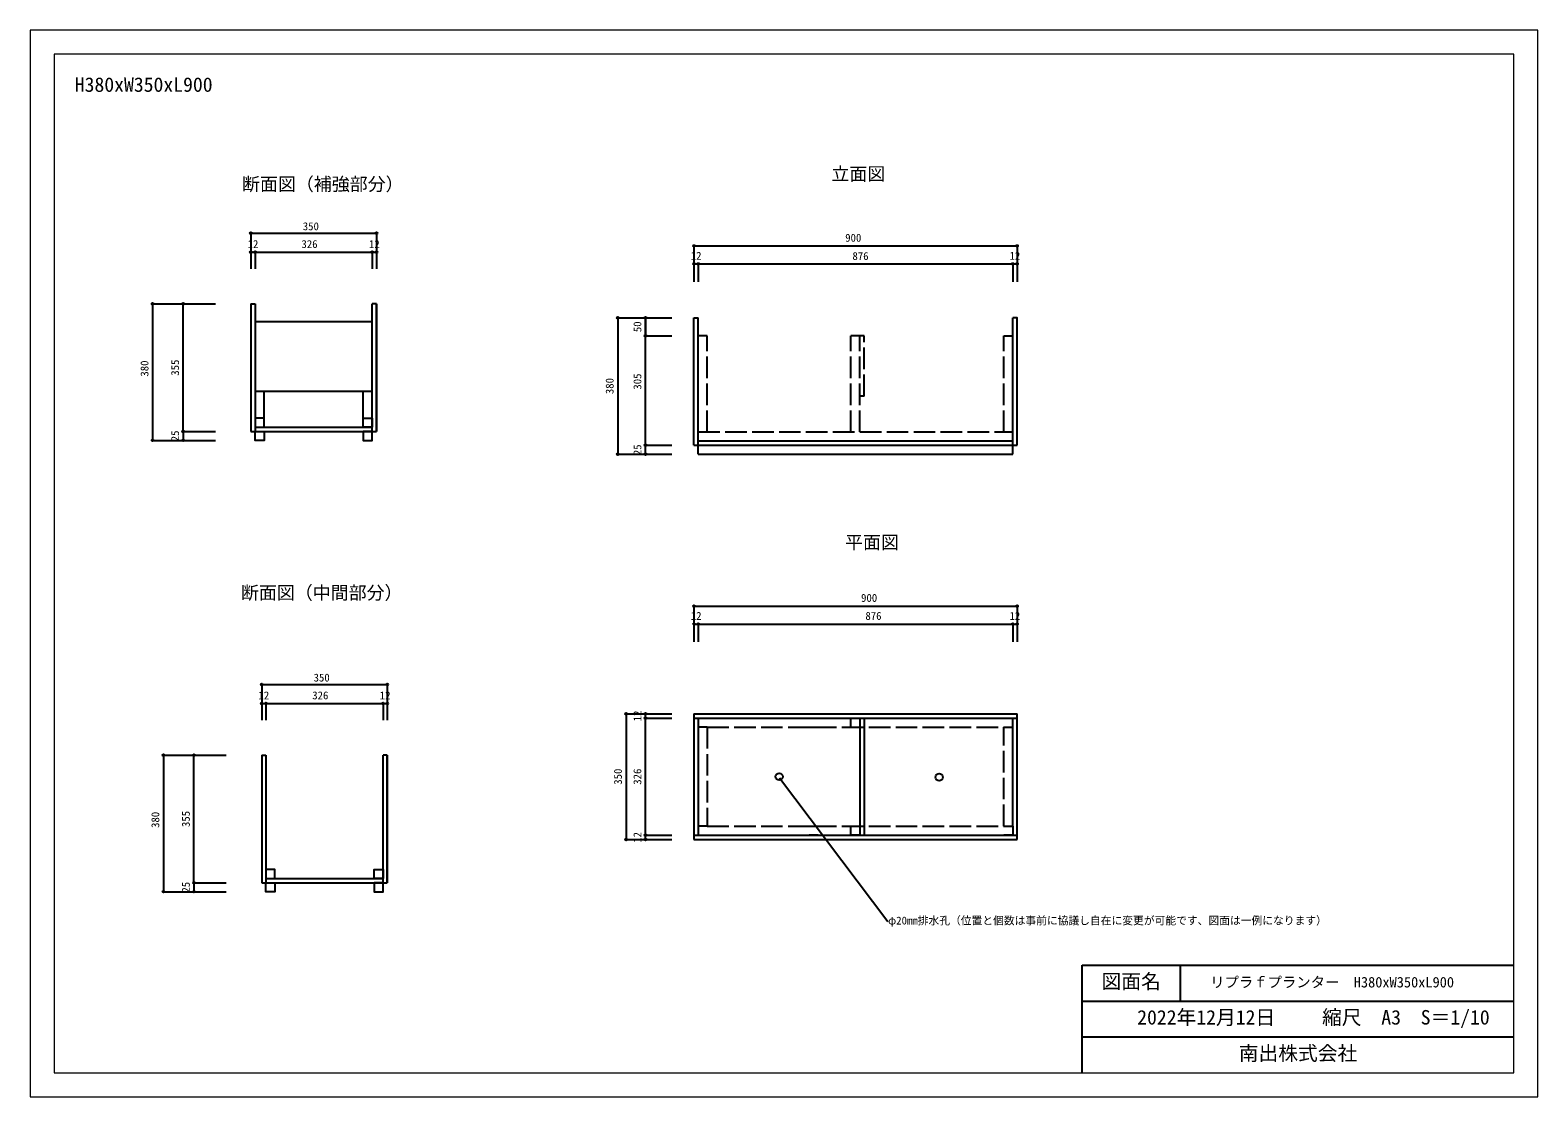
# Model space of a CAD drawing. Units: millimetres at full size, sheet at 1:10, with parts at other scales. Extents: x -2100 to 2100, y -1485 to 1485.
import ezdxf
from ezdxf.enums import TextEntityAlignment as Align

# ---------------------------------------------------------------- set-up
doc = ezdxf.new("R2010")
doc.units = ezdxf.units.MM
doc.header["$LTSCALE"] = 10
doc.header["$PDMODE"] = 32
doc.header["$PDSIZE"] = 5
doc.linetypes.add('DASHED', pattern=[7.5, 6, -1.5])
doc.layers.add('0-0', color=7, linetype='Continuous', lineweight=18)
doc.layers.add('0-1', color=7, linetype='Continuous')
doc.layers.add('1-0', color=4, linetype='Continuous')
doc.styles.add('ＭＳ ゴシック', font='')
doc.styles.get('ＭＳ ゴシック').set_extended_font_data('MS Gothic')

msp = doc.modelspace()

# ---------------------------------------------------------------- linework, layer by layer
at = {"layer": '0-0'}
for p, q in [((2033.33, -1418.33), (2033.33, 1418.33)), ((-2033.33, -1418.33), (2033.33, -1418.33))]:
    msp.add_line(p, q, dxfattribs=at)
msp.add_lwpolyline([(2100, 1485), (-2100, 1485), (-2100, -1485), (2100, -1485)], close=True, dxfattribs=at)
msp.add_lwpolyline([(2033.33, 1418.33), (-2033.33, 1418.33), (-2033.33, -1418.33)], dxfattribs=at)
at = {"layer": '0-1'}
for p, q in [((830.44, -1118.33), (2033.33, -1118.33)), ((830.44, -1418.33), (830.44, -1118.33)), ((1103.97, -1118.33), (1103.97, -1218.33)), ((830.44, -1218.33), (2033.33, -1218.33)), ((830.44, -1318.33), (2033.33, -1318.33))]:
    msp.add_line(p, q, dxfattribs=at)
at = {"layer": '1-0'}
for p, q in [((-1485.17, 919.94), (-1485.17, 866.78)), ((-1485.17, 919.94), (-1135.17, 919.94)), ((-1135.17, 919.94), (-1135.17, 866.78)), ((-250.76, 884.15), (-250.76, 834.15)), ((-250.76, 884.15), (649.24, 884.15)), ((649.24, 884.15), (649.24, 834.15)), ((-1485.17, 866.78), (-1473.17, 866.78)), ((-1485.17, 866.78), (-1485.17, 820.47)), ((-1473.17, 866.78), (-1473.17, 820.47)), ((-1473.17, 866.78), (-1147.17, 866.78)), ((-1147.17, 866.78), (-1147.17, 820.47)), ((-1147.17, 866.78), (-1135.17, 866.78)), ((-1135.17, 866.78), (-1135.17, 820.47)), ((-250.76, 834.15), (-250.76, 784.15)), ((-250.76, 834.15), (-238.76, 834.15)), ((-238.76, 834.15), (199.24, 834.15)), ((-238.76, 834.15), (-238.76, 784.15)), ((199.24, 834.15), (649.24, 834.15)), ((549.24, 834.15), (649.24, 834.15)), ((637.24, 834.15), (649.24, 834.15)), ((637.24, 834.15), (637.24, 784.15)), ((649.24, 834.15), (649.24, 784.15)), ((-1758.89, 722.88), (-1673.77, 722.88)), ((-1758.89, 722.88), (-1758.89, 342.88)), ((-1673.77, 367.88), (-1673.77, 722.88)), ((-1673.77, 722.88), (-1584.03, 722.88)), ((-463.18, 684.15), (-463.18, 304.15)), ((-463.18, 684.15), (-385.8, 684.15)), ((-385.8, 329.15), (-385.8, 684.15)), ((-385.8, 684.15), (-312.47, 684.15)), ((-385.8, 684.15), (-385.8, 634.15)), ((-385.8, 684.15), (-312.47, 684.15)), ((-385.8, 634.15), (-312.47, 634.15)), ((-1758.89, 342.88), (-1673.77, 342.88)), ((-1673.77, 367.88), (-1673.77, 342.88)), ((-1673.77, 367.88), (-1584.03, 367.88)), ((-1673.77, 342.88), (-1584.03, 342.88)), ((-463.18, 304.15), (-385.8, 304.15)), ((-385.8, 304.15), (-385.8, 329.15)), ((-385.8, 329.15), (-312.47, 329.15)), ((-385.8, 304.15), (-312.47, 304.15)), ((-385.8, 304.15), (-312.47, 304.15)), ((-250.76, -118.5), (-250.76, -168.5)), ((-250.76, -118.5), (649.24, -118.5)), ((649.24, -118.5), (649.24, -168.5)), ((-250.76, -168.5), (-250.76, -218.5)), ((-250.76, -168.5), (-238.76, -168.5)), ((-238.76, -168.5), (-238.76, -218.5)), ((-238.76, -168.5), (-238.76, -218.5)), ((-238.76, -168.5), (649.24, -168.5)), ((637.24, -168.5), (649.24, -168.5)), ((637.24, -168.5), (637.24, -218.5)), ((637.24, -168.5), (637.24, -218.5)), ((649.24, -168.5), (649.24, -218.5)), ((-1455.06, -336.73), (-1455.06, -389.89)), ((-1455.06, -336.73), (-1105.06, -336.73)), ((-1105.06, -336.73), (-1105.06, -389.89)), ((-1455.06, -389.89), (-1443.06, -389.89)), ((-1455.06, -389.89), (-1455.06, -436.21)), ((-1443.06, -389.89), (-1443.06, -436.21)), ((-1443.06, -389.89), (-1117.06, -389.89)), ((-1117.06, -389.89), (-1117.06, -436.21)), ((-1117.06, -389.89), (-1105.06, -389.89)), ((-1105.06, -389.89), (-1105.06, -436.21)), ((-439.97, -418.5), (-439.97, -768.5)), ((-439.97, -418.5), (-385.8, -418.5)), ((-385.8, -430.5), (-385.8, -418.5)), ((-385.8, -418.5), (-312.47, -418.5)), ((-385.8, -756.5), (-385.8, -430.5)), ((-385.8, -430.5), (-312.47, -430.5)), ((-1728.78, -533.8), (-1643.65, -533.8)), ((-1728.78, -533.8), (-1728.78, -913.8)), ((-1643.65, -888.8), (-1643.65, -533.8)), ((-1643.65, -533.8), (-1553.92, -533.8)), ((-439.97, -768.5), (-385.8, -768.5)), ((-385.8, -768.5), (-385.8, -756.5)), ((-385.8, -756.5), (-312.47, -756.5)), ((-385.8, -756.5), (-312.47, -756.5)), ((-385.8, -768.5), (-312.47, -768.5)), ((-385.8, -768.5), (-312.47, -768.5)), ((-1728.78, -913.8), (-1643.65, -913.8)), ((-1643.65, -888.8), (-1643.65, -913.8)), ((-1643.65, -888.8), (-1553.92, -888.8)), ((-1643.65, -913.8), (-1553.92, -913.8))]:
    msp.add_line(p, q, dxfattribs=at)
at = {"layer": '1-0', "color": 7}
for p, q in [((-1485.17, 722.88), (-1485.17, 367.88)), ((-1485.17, 722.88), (-1473.17, 722.88)), ((-1473.17, 722.88), (-1473.17, 367.88)), ((-1147.17, 367.88), (-1147.17, 722.88)), ((-1135.17, 722.88), (-1147.17, 722.88)), ((-1135.17, 367.88), (-1135.17, 722.88)), ((-1147.17, 672.88), (-1473.17, 672.88)), ((-250.76, 329.15), (-250.76, 684.15)), ((-250.76, 684.15), (-238.76, 684.15)), ((-238.76, 304.15), (-238.76, 684.15)), ((637.24, 304.15), (637.24, 684.15)), ((-1473.17, 479.88), (-1147.17, 479.88)), ((-1448.17, 404.88), (-1448.17, 479.88)), ((-1172.17, 404.88), (-1172.17, 479.88)), ((-1473.17, 379.88), (-1147.17, 379.88)), ((-1485.17, 367.88), (-1135.17, 367.88)), ((-1247.67, 367.88), (-1222.67, 367.88)), ((-238.76, 341.15), (637.24, 341.15)), ((-250.76, 329.15), (649.24, 329.15)), ((-238.76, 304.15), (637.24, 304.15)), ((-250.76, -418.5), (-250.76, -430.5)), ((-250.76, -418.5), (-250.76, -768.5)), ((-250.76, -418.5), (649.24, -418.5)), ((-250.76, -418.5), (649.24, -418.5)), ((649.24, -768.5), (649.24, -418.5)), ((-250.76, -430.5), (649.24, -430.5)), ((-238.76, -430.5), (-238.76, -731.5)), ((211.53, -455.5), (211.53, -731.5)), ((223.53, -455.5), (223.53, -731.5)), ((637.24, -731.5), (637.24, -430.5)), ((-1455.06, -533.8), (-1455.06, -888.8)), ((-1455.06, -533.8), (-1443.06, -533.8)), ((-1117.06, -888.8), (-1117.06, -533.8)), ((-1105.06, -533.8), (-1117.06, -533.8)), ((-1105.06, -888.8), (-1105.06, -533.8)), ((-12.44, -596.56), (289.23, -996.94)), ((-250.76, -756.5), (649.24, -756.5)), ((-250.76, -768.5), (649.24, -768.5)), ((94.74, -756.5), (69.74, -756.5)), ((-1443.06, -876.8), (-1117.06, -876.8)), ((-1455.06, -888.8), (-1105.06, -888.8)), ((-1217.56, -888.8), (-1192.56, -888.8))]:
    msp.add_line(p, q, dxfattribs=at)
at = {"layer": '1-0', "color": 3}
for p, q in [((-1135.17, 722.88), (-1135.17, 367.88)), ((-1105.06, -533.8), (-1105.06, -888.8))]:
    msp.add_line(p, q, dxfattribs=at)
at = {"layer": '1-0', "color": 7, "linetype": 'DASHED'}
for p, q in [((-213.76, 634.15), (-238.76, 634.15)), ((-213.76, 366.15), (-213.76, 634.15)), ((186.53, 366.15), (186.53, 634.15)), ((223.53, 634.15), (186.53, 634.15)), ((211.53, 366.15), (211.53, 634.15)), ((223.53, 466.15), (223.53, 634.15)), ((612.24, 634.15), (637.24, 634.15)), ((612.24, 366.15), (612.24, 634.15)), ((223.53, 466.15), (211.53, 466.15)), ((-238.76, 366.15), (637.24, 366.15)), ((-213.76, -455.5), (-238.76, -455.5)), ((-213.76, -455.5), (-213.76, -731.5)), ((-213.76, -455.5), (612.24, -455.5)), ((69.74, -455.5), (94.74, -455.5)), ((186.53, -455.5), (186.53, -430.5)), ((186.53, -455.5), (211.53, -455.5)), ((211.53, -430.5), (211.53, -455.5)), ((223.53, -430.5), (223.53, -455.5)), ((612.24, -455.5), (637.24, -455.5)), ((612.24, -731.5), (612.24, -455.5)), ((-213.76, -731.5), (-238.76, -731.5)), ((-213.76, -731.5), (612.24, -731.5)), ((69.74, -731.5), (94.74, -731.5)), ((211.53, -731.5), (211.53, -756.5)), ((223.53, -731.5), (223.53, -756.5)), ((612.24, -731.5), (637.24, -731.5))]:
    msp.add_line(p, q, dxfattribs=at)
at = {"layer": '1-0', "color": 7}
for points in [[(649.24, 329.15), (649.24, 684.15), (637.24, 684.15)], [(-1443.06, -533.8), (-1443.06, -888.8), (-1418.06, -888.8), (-1418.06, -913.8), (-1443.06, -913.8), (-1443.06, -888.8)], [(-238.76, -731.5), (-238.76, -756.5), (-213.76, -756.5)], [(211.53, -731.5), (211.53, -756.5), (186.53, -756.5)], [(637.24, -731.5), (637.24, -756.5), (612.24, -756.5)]]:
    msp.add_lwpolyline(points, dxfattribs=at)
for points in [[(-1473.17, 379.88), (-1448.17, 379.88), (-1448.17, 404.88), (-1473.17, 404.88)], [(-1147.17, 379.88), (-1172.17, 379.88), (-1172.17, 404.88), (-1147.17, 404.88)], [(-1473.17, 367.88), (-1448.17, 367.88), (-1448.17, 342.88), (-1473.17, 342.88)], [(-1147.17, 367.88), (-1172.17, 367.88), (-1172.17, 342.88), (-1147.17, 342.88)], [(-1443.06, -876.8), (-1418.06, -876.8), (-1418.06, -851.8), (-1443.06, -851.8)], [(-1117.06, -876.8), (-1142.06, -876.8), (-1142.06, -851.8), (-1117.06, -851.8)], [(-1117.06, -888.8), (-1142.06, -888.8), (-1142.06, -913.8), (-1117.06, -913.8)]]:
    msp.add_lwpolyline(points, close=True, dxfattribs=at)
at = {"layer": '1-0', "color": 7, "linetype": 'DASHED'}
msp.add_lwpolyline([(186.53, -756.5), (186.53, -731.5), (211.53, -731.5)], dxfattribs=at)
at = {"layer": '1-0', "color": 7}
for centre in [(-13.62, -593.5), (432.19, -594.92)]:
    msp.add_circle(centre, 10, dxfattribs=at)
at = {"layer": '1-0'}
for p in [(-1485.17, 919.94), (-1135.17, 919.94), (-250.76, 884.15), (649.24, 884.15), (-1485.17, 866.78), (-1473.17, 866.78), (-1147.17, 866.78), (-1135.17, 866.78), (-250.76, 834.15), (-238.76, 834.15), (637.24, 834.15), (649.24, 834.15), (-1758.89, 722.88), (-1673.77, 722.88), (-463.18, 684.15), (-385.8, 684.15), (-385.8, 634.15), (-1758.89, 342.88), (-1673.77, 367.88), (-1673.77, 342.88), (-463.18, 304.15), (-385.8, 329.15), (-385.8, 304.15), (-250.76, -118.5), (649.24, -118.5), (-250.76, -168.5), (-238.76, -168.5), (637.24, -168.5), (649.24, -168.5), (-1455.06, -336.73), (-1105.06, -336.73), (-1455.06, -389.89), (-1443.06, -389.89), (-1117.06, -389.89), (-1105.06, -389.89), (-439.97, -418.5), (-385.8, -418.5), (-385.8, -430.5), (-1728.78, -533.8), (-1643.65, -533.8), (-385.8, -756.5), (-439.97, -768.5), (-385.8, -768.5), (-1728.78, -913.8), (-1643.65, -888.8), (-1643.65, -913.8)]:
    msp.add_point(p, dxfattribs=at)

# ---------------------------------------------------------------- texts
at = {"layer": '0-0', "style": 'ＭＳ ゴシック'}
for s, height, p in [('H380xW350xL900', 40.32, (-1975.71, 1301.23)), ('リプラｆプランター\u3000H380xW350xL900', 29.33, (1187.15, -1189.19))]:
    msp.add_text(s, height=height, dxfattribs=at).set_placement(p, align=Align.BOTTOM_LEFT)
at = {"layer": '0-1', "style": 'ＭＳ ゴシック'}
for s, p in [('図面名', (884.7, -1195.83)), ('2022年12月12日', (983.88, -1295.89)), ('縮尺\u3000A3\u3000S＝1/10', (1498.86, -1295.83)), ('南出株式会社', (1266.89, -1395.83))]:
    msp.add_text(s, height=40.32, dxfattribs=at).set_placement(p, align=Align.BOTTOM_LEFT)
at = {"layer": '1-0', "style": 'ＭＳ ゴシック'}
for s, height, p in [('立面図', 36.66, (132.08, 1055.58)), ('断面図（補強部分）', 36.66, (-1509.75, 1027.07)), ('350', 21.99, (-1340.49, 921.34)), ('12', 21.99, (-1494.17, 871.78)), ('326', 21.99, (-1344.21, 871.88)), ('12', 21.99, (-1156.17, 871.78)), ('900', 21.99, (170.52, 889.38)), ('12', 21.99, (-259.76, 839.15)), ('876', 21.99, (190.65, 838.42)), ('12', 21.99, (628.24, 839.15)), ('平面図', 36.66, (170.01, 29.97)), ('断面図（中間部分）', 36.66, (-1512.75, -110.68)), ('900', 21.99, (214.75, -113.34)), ('12', 21.99, (-259.76, -163.5)), ('876', 21.99, (226.74, -163.5)), ('12', 21.99, (628.24, -163.5)), ('350', 21.99, (-1310.37, -335.34)), ('12', 21.99, (-1464.06, -384.89)), ('326', 21.99, (-1314.1, -384.8)), ('12', 21.99, (-1126.06, -384.89)), ('φ20mm排水孔（位置と個数は事前に協議し自在に変更が可能です、図面は一例になります）', 21.99, (289.89, -1011.76))]:
    msp.add_text(s, height=height, dxfattribs=at).set_placement(p, align=Align.BOTTOM_LEFT)
for s, p in [('50', (-390.8, 644.15)), ('380', (-1763.89, 520.38)), ('355', (-1678.77, 522.88)), ('380', (-468.18, 471.65)), ('305', (-390.8, 484.15)), ('25', (-1678.77, 340.38)), ('25', (-390.8, 301.65)), ('12', (-390.8, -439.5)), ('350', (-444.97, -616)), ('326', (-390.8, -616)), ('380', (-1733.78, -736.3)), ('355', (-1648.65, -733.8)), ('12', (-390.8, -777.5)), ('25', (-1648.65, -916.3))]:
    msp.add_text(s, height=21.99, rotation=90, dxfattribs=at).set_placement(p, align=Align.BOTTOM_LEFT)

doc.saveas('drawing.dxf')
